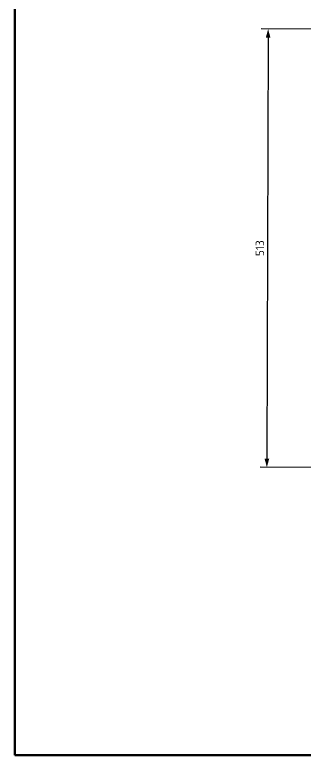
# Model space of a CAD drawing. Header units: millimetres. Extents: x -190 to 12889, y -227 to 3957.
# Drawn here: x 10571 to 10911, y 84 to 951 of the extents above; entities that cross this region are included whole.
import ezdxf

# ---------------------------------------------------------------- set-up
doc = ezdxf.new("R2010")
doc.units = ezdxf.units.MM
doc.header["$LTSCALE"] = 0.7
doc.header["$PDMODE"] = 35
doc.header["$PDSIZE"] = -4
for name, color, linetype, lineweight in [('AM_5', 10, 'Continuous', 25), ('DIM', 94, 'Continuous', 25), ('KHUNGBV', 5, 'Continuous', 70)]:
    doc.layers.add(name, color=color, linetype=linetype, lineweight=lineweight)
doc.styles.add('TCVN-7284', font='tcvn+7284-2003r.ttf')
doc.dimstyles.new('TCVN_ISO-25_RadiusDia', dxfattribs={"dimtxt": 2.5, "dimasz": 2.5, "dimexe": 2, "dimexo": 0, "dimgap": 1, "dimtad": 1, "dimtoh": 1, "dimtxsty": 'TCVN-7284', "dimblk": 'Arrow', "dimcen": 0, "dimclrd": 256, "dimclre": 256, "dimclrt": 256, "dimadec": 0, "dimazin": 0, "dimtfac": 1, "dimtofl": 0, "dimtmove": 1, "dimatfit": 0, "dimldrblk": 'Arrow', "dimfxl": 1, "dimlwd": -1, "dimlwe": -1, "dimarcsym": 0})

# ---------------------------------------------------------------- blocks, each defined once
blk = doc.blocks.new('dfhjd')
at = {"layer": 'KHUNGBV', "color": 9, "ltscale": 5}
for p, q in [((6559.44, 2639.71), (6559.44, 3469.71)), ((7718.44, 2639.71), (6559.44, 2639.71))]:
    blk.add_line(p, q, dxfattribs=at)
blk = doc.blocks.new('Arrow')
at = {"layer": 'DIM'}
blk.add_solid([(-1, 0.268), (-1, -0.268), (0, 0)], dxfattribs=at)
blk = doc.blocks.new('*D941')
at = {"layer": 'Defpoints', "color": 0, "ltscale": 0.2, "transparency": 16777216}
for p in [(10924.13, 934.11), (10866.51, 421.27), (10922.63, 421.11)]:
    blk.add_point(p, dxfattribs=at)
at = {"layer": 'DIM', "ltscale": 0.2, "transparency": 16777216}
for p, q in [((10924.13, 934.11), (10860.01, 934.3)), ((10867.98, 924.27), (10866.54, 431.27)), ((10922.63, 421.11), (10858.51, 421.3))]:
    blk.add_line(p, q, dxfattribs=at)
at = {"layer": 'DIM', "ltscale": 0.2, "transparency": 16777216, "xscale": 10.00000000000109, "yscale": 10.00000000000109, "zscale": 10.00000000000109}
for p, rotation in [((10868.01, 934.27), 89.83246895845704), ((10866.51, 421.27), 269.8324689584571)]:
    blk.add_blockref('Arrow', p, dxfattribs=dict(at, rotation=rotation))
at = {"layer": 'DIM', "ltscale": 0.2, "transparency": 16777216, "insert": (10858.26, 677.8), "char_height": 10, "attachment_point": 5, "rotation": 89.83247, "style": 'TCVN-7284'}
blk.add_mtext('513', dxfattribs=at)

msp = doc.modelspace()

# ---------------------------------------------------------------- block references
at = {"layer": 'AM_5', "xscale": 2, "yscale": 2, "zscale": 2}
msp.add_blockref('dfhjd', (-2547.419, -5195.038), dxfattribs=at)

# ---------------------------------------------------------------- dimensions: what is measured, and where the dimension line sits
at = {"layer": 'DIM', "ltscale": 0.2}
dim = msp.add_aligned_dim(p1=(10924.1283, 934.1098), p2=(10922.6283, 421.1098), distance=-56.1164, dimstyle='TCVN_ISO-25_RadiusDia', override={"dimscale": 4}, dxfattribs=at)
dim.commit()
dim.dimension.update_dxf_attribs({"geometry": '*D941', "text_midpoint": (10858.2621, 677.8002)})

doc.saveas('drawing.dxf')
